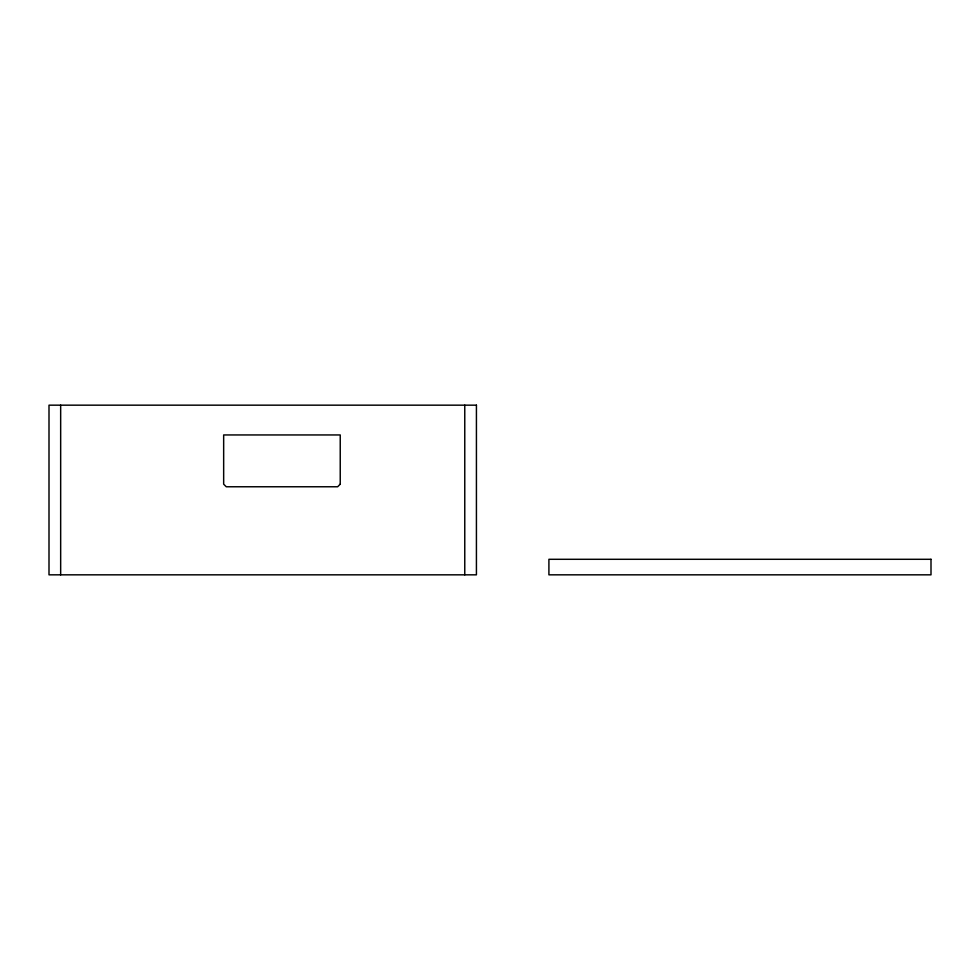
<?xml version="1.0" encoding="UTF-8"?>
<svg xmlns="http://www.w3.org/2000/svg" width="980" height="980" viewBox="0 0 980 980"><rect width="100%" height="100%" fill="white"/><g stroke="black" fill="none" stroke-linecap="round" stroke-linejoin="round"><path stroke-width="1.47" d="M464.765 405.169L464.765 574.831M60.662 405.169L60.662 574.831M340.232 484.169L337.647 486.766L226.257 486.766L223.661 484.169L223.661 434.949L340.232 434.949L340.232 484.169M476.427 405.169L49 405.169L49 574.831L476.427 574.831L476.427 405.169M931 559.298L548.91 559.298L548.91 574.831L931 574.831L931 559.298"/></g></svg>
